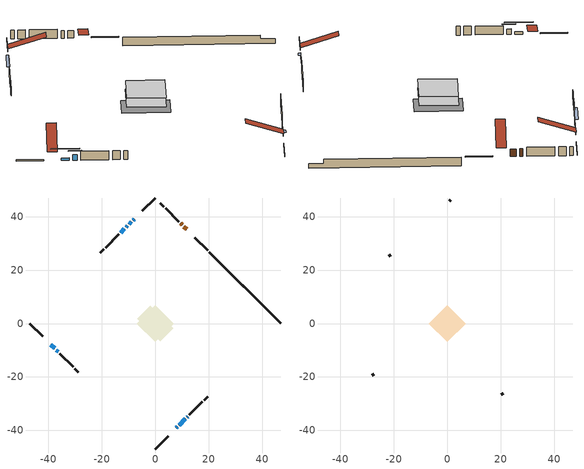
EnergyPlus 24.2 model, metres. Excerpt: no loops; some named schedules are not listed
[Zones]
conditioned space
 floor adiabatic (AdiabaticFloorConstruction): -6.89,0 0,6.89 6.89,0 0,-6.89 z0.49
 floor foundation (Slab1 construction): -6.68,1.85 -1.85,6.68 6.68,-1.85 1.85,-6.68 z-1.9
 wall outside (RimJoist1 construction): 0,-46.99 4.81,-42.18 / -46.99,0 -42.18,-4.81 / 0,46.99 -4.81,42.18 / 19.61,27.38 14.8,32.19 z0.49:0.79
 wall outside (AdiabaticWallConstruction 1): 11.73,35.27 10.68,36.31 / 10.03,36.97 9.49,37.5 z0.49:2.52
 wall outside (AdiabaticWallConstruction): 7.88,-39.11 8.32,-38.68 z0.49:1.46; -39.11,-7.88 -37.71,-9.28 / -11.6,35.39 -13,33.99 z0.49:1.12; -7.88,39.11 -8.28,38.71 / -8.93,38.06 -9.76,37.23 / -10.41,36.58 -10.94,36.05 / 8.97,-38.02 11.3,-35.69 / 11.96,-35.03 12.09,-34.9 z0.49:1.71; -37.05,-9.94 -36.33,-10.66 z0.49:1.96
 wall outside (Wall1 construction): 12.75,-34.24 17.66,-29.33 / -35.68,-11.32 -30.77,-16.23 / -13.66,33.34 -18.57,28.43 / 8.83,38.16 3.92,43.07 z0.49:2.93
 wall outside (Wall2 construction): 18.32,-28.68 19.63,-27.36 / -30.11,-16.88 -28.79,-18.2 / -19.22,27.77 -20.54,26.45 / 3.26,43.73 1.95,45.04 z0.49:2.93
 wall foundation (FoundationWall1 construction): 20.27,26.73,-1.9 20.27,26.73,0.49 44.32,2.67,0.49 44.32,2.67,-0.58 46.99,0,-0.58 46.99,0,-1.9
 window (WindowConstruction 6): 7.88,-39.11 8.31,-38.68 z0.49:1.46
 window (WindowConstruction 8): -39.11,-7.88 -37.71,-9.28 z0.49:1.12
 window (WindowConstruction): -7.88,39.11 -8.28,38.71 z0.49:1.71
 window (WindowConstruction 1): -8.94,38.06 -9.76,37.24 z0.49:1.71
 window (WindowConstruction 2): -10.41,36.58 -10.94,36.05 z0.49:1.71
 window (WindowConstruction 3): 8.97,-38.02 11.3,-35.69 z0.49:1.71
 window (WindowConstruction 4): 11.96,-35.03 12.09,-34.9 z0.49:1.71
 window (WindowConstruction 5): -37.05,-9.94 -36.33,-10.66 z0.49:1.96
 window (WindowConstruction 7): -11.6,35.39 -13,33.99 z0.49:1.12
 door (Door): 11.73,35.27 10.68,36.31 z0.49:2.52
 door (Door 1): 10.02,36.97 9.49,37.5 z0.49:2.52
 ceiling adiabatic (AdiabaticFloorConstruction): 0,-6.89 6.89,0 0,6.89 -6.89,0 z0.49
attic - vented
 floor to conditioned space (Floor1 construction Reversed): -6.85,0 0,6.85 6.85,0 0,-6.85 z2.93
 wall outside (Wall3 construction): 20.29,-26.7 20.92,-26.07 / -28.14,-18.86 -27.5,-19.49 / -21.2,25.79 -21.83,25.16 / 1.29,45.7 0.66,46.34 z0.49:2.93
 roof outside (Roof1 construction): 7.23,-39.77,2.93 0.55,-33.1,6.07 -1.2,-34.85,6.07 5.47,-41.52,2.93; -39.77,-7.23,2.93 -33.1,-0.55,6.07 -34.85,1.2,6.07 -41.52,-5.47,2.93; -7.23,39.77,2.93 -0.55,33.1,6.07 1.2,34.85,6.07 -5.47,41.52,2.93; 12.38,34.61,2.93 5.71,27.94,6.07 7.47,26.18,6.07 14.14,32.85,2.93
shading: 8.53,-38.47 7.67,-39.32 8.16,-39.81 9.01,-38.95 z1.75; -35.88,-11.12 -40.94,-6.05 -41.15,-6.26 -36.09,-11.33 z3.71; -35.47,-11.52 -37.91,-9.08 -38.13,-9.29 -35.68,-11.73 z3.18; -14.51,32.49 -10.09,36.9 -10.58,37.39 -14.99,32.97 z3.25
[Building]
Building 1: Terrain=Suburbs
[Site:Location]
Montreal Intl AP_QC: Latitude {deg}=45.47; Longitude {deg}=-73.74; Time Zone {hr}=-5; Elevation {m}=36; Keep Site Location Information=Yes
[Site:GroundTemperature:Shallow]
2.07863, -0.316383, -0.508184, 0.628371, 5.19101, 9.73239, 13.6695, 16.1636, 16.3755, 14.347, 10.5102, 6.10817
[Site:WaterMainsTemperature]
Calculation Method=Schedule; Temperature Schedule=mains temperature schedule
[Material] Roughness=Rough; Thermal Absorptance=0.9
Name | Thickness {m} | Conductivity {W/m-K} | Density {kg/m3} | Specific Heat {J/kg-K} | Solar Absorptance | Visible Absorptance
asphalt or fiberglass shingles | 0.00635 | 0.162714 | 1121.4 | 1465.45 | 0.4 | 0.4
ceiling loosefill ins | 0.0846667 | 0.0480833 | 16.02 | 1046.75 | 0.7 | 0.7
ceiling stud and cavity | 0.1397 | 0.118591 | 65.682 | 1177.47 | 0.7 | 0.7
concrete 4.0 in. | 0.1016 | 1.803125 | 2242.8 | 837.4 | 0.7 | 0.7
concrete 8.0 in. | 0.2032 | 1.803125 | 2242.8 | 837.4 | 0.7 | 0.7
door material | 0.04445 | 0.053851 | 512.64 | 1214.23 | 0.7 | 0.7
door material 1 | 0.04445 | 0.20624 | 512.64 | 1214.23 | 0.7 | 0.7
exterior vertical ins | 0.0880949 | 0.029427 | 32.04 | 1214.23 | 0.7 | 0.7
floor covering | 0.0127 | 0.0433444 | 54.468 | 1339.84 | 0.6 | 0.6
floor rigid ins; wall rigid ins | 0.512978 | 0.029427 | 32.04 | 1214.23 | 0.7 | 0.7
floor stud and cavity | 0.1397 | 1.75129 | 37.0049 | 1207.88 | 0.7 | 0.7
furniture material conditioned space 1 | 0.1524 | 0.115458 | 640.8 | 1214.23 | 0.6 | 0.6
gypsum board | 0.0127 | 0.160291 | 801 | 837.4 | 0.6 | 0.6
gypsum board 1 | 0.0127 | 0.160291 | 801 | 837.4 | 0.7 | 0.7
osb sheathing 0.5 in. | 0.0127 | 0.115458 | 512.64 | 1214.23 | 0.7 | 0.7
osb sheathing 0.75 in. | 0.01905 | 0.115458 | 512.64 | 1214.23 | 0.7 | 0.7
osb sheathing 2.0 in. | 0.0508 | 0.115458 | 512.64 | 1214.23 | 0.7 | 0.7
rim joist rigid ins | 0.051816 | 0.029427 | 32.04 | 1214.23 | 0.7 | 0.7
rim joist stud and cavity | 0.0508 | 0.0402607 | 125.044 | 1163.47 | 0.6 | 0.6
wall stud and cavity | 0.1397 | 0.0942262 | 139.0536 | 1170.24 | 0.7 | 0.7
wall stud and cavity 1 | 0.1397 | 0.0957038 | 139.0536 | 1170.24 | 0.7 | 0.7
wall stud and cavity 2 | 0.0889 | 6.9971 | 50.32683 | 1063.81 | 0.6 | 0.6
wall stud and cavity 3 | 0.0889 | 0.380278 | 52.3479 | 1209.89 | 0.7 | 0.7
wall stud and cavity 4 | 0.0889 | 0.391764 | 83.0341 | 1211.67 | 0.7 | 0.7
wood siding | 0.0254 | 0.102417 | 544.68 | 1172.36 | 0.4 | 0.4
wood siding 1 | 0.00254 | 0.102417 | 544.68 | 1172.36 | 0.4 | 0.4
wood siding 2; wood siding 3; wood siding 4 | 0.0254 | 0.102417 | 544.68 | 1172.36 | 0.7 | 0.7
[WindowMaterial:SimpleGlazingSystem]
Name | U-Factor {W/m2-K} | Solar Heat Gain Coefficient
WindowMaterial | 2.95937 | 0.52
WindowMaterial 1 | 2.90373 | 0.6
WindowMaterial 2 | 2.93155 | 0.56
WindowMaterial 3 | 2.74645 | 0.7
WindowMaterial 4 | 2.90032 | 0.04
WindowMaterial 5 | 2.90089 | 0.6
WindowMaterial 6 | 3.00934 | 0.47
WindowMaterial 7 | 3.313113 | 0.54
[Construction]
AdiabaticFloorConstruction: floor stud and cavity, floor rigid ins, osb sheathing 0.75 in., floor covering
AdiabaticWallConstruction: wood siding 3, wall rigid ins, wall stud and cavity 3, gypsum board
AdiabaticWallConstruction 1: wood siding 4, wall rigid ins, wall stud and cavity 3, gypsum board
Door: door material
Door 1: door material 1
Floor1 construction Reversed: gypsum board, ceiling stud and cavity, ceiling loosefill ins
FoundationWall1 construction: concrete 8.0 in., gypsum board 1
furniture construction conditioned space 1: furniture material conditioned space 1
PartitionWallConstruction: gypsum board, wall stud and cavity 4, gypsum board
RimJoist1 construction: wood siding 2, rim joist rigid ins, osb sheathing 2.0 in., rim joist stud and cavity
Roof1 construction: asphalt or fiberglass shingles
Slab1 construction: concrete 4.0 in.
Wall1 construction: wood siding, osb sheathing 0.5 in., wall stud and cavity, gypsum board
Wall2 construction: wood siding, osb sheathing 0.5 in., wall stud and cavity 1, gypsum board
Wall3 construction: wood siding 1, wall stud and cavity 2
WindowConstruction: WindowMaterial
WindowConstruction 1: WindowMaterial 1
WindowConstruction 2: WindowMaterial 2
WindowConstruction 3: WindowMaterial 3
WindowConstruction 4: WindowMaterial 4
WindowConstruction 5: WindowMaterial 5
WindowConstruction 6: WindowMaterial 6
WindowConstruction 7; WindowConstruction 8: WindowMaterial 7
[Zone] Multiplier=1; Part of Total Floor Area=Yes
Name | Volume {m3}
attic - vented | 47.9029
conditioned space | 426.2
[Space]
Name | Zone | Volume {m3}
attic - vented 1 | attic - vented | 47.9029
conditioned space 1 | conditioned space | 426.2
[ZoneInfiltration:EffectiveLeakageArea]
infil attic - vented 1: Zone or Space=attic - vented 1; Schedule=Always On Discrete; Effective Air Leakage Area {cm2}=3753.2; Stack Coefficient=0.000388254; Wind Coefficient=1.33131e-05
[ZoneMixing]
whole house fan mix: Zone or Space=attic - vented; Schedule=Always On Continuous; Design Flow Rate Calculation Method=Flow/Zone; Design Flow Rate {m3/s}=0; Source Zone or Space=conditioned space
[SurfaceProperty:ExposedFoundationPerimeter]
Slab1: Exposed Perimeter Calculation Method=TotalExposedPerimeter; Total Exposed Perimeter {m}=37.796
[InternalMass] Zone or ZoneList=conditioned space; Space or SpaceList=conditioned space 1
Name | Construction | Surface Area {m2}
furniture mass conditioned space 1 | furniture construction conditioned space 1 | 70.9242
partition wall mass | PartitionWallConstruction | 177.31
[Lights]
interior lighting: Zone or ZoneList or Space or SpaceList=conditioned space 1; Schedule=interior lighting schedule; Design Level Calculation Method=LightingLevel; Lighting Level {W}=343.2; Return Air Fraction=0; Fraction Radiant=0.6; Fraction Visible=0.2; Fraction Replaceable=1
[People]
occupants: Zone or ZoneList or Space or SpaceList=conditioned space 1; Number of People Schedule=occupants schedule; Number of People Calculation Method=People; Number of People=3; Fraction Radiant=0.314171; Sensible Heat Fraction=0.56303; Activity Level Schedule=occupants activity schedule; Carbon Dioxide Generation Rate {m3/s-W}=0; Enable ASHRAE 55 Comfort Warnings=No; Mean Radiant Temperature Calculation Type=EnclosureAveraged
[ElectricEquipment] Zone or ZoneList or Space or SpaceList=conditioned space 1; Design Level Calculation Method=EquipmentLevel
Name | Schedule | Design Level {W} | Fraction Latent | Fraction Radiant | Fraction Lost
clothes dryer | clothes dryer schedule | 140.772 | 0.015 | 0.081 | 0.85
clothes washer | clothes washer schedule | 32.1985 | 0.03 | 0.162 | 0.7
cooking range | cooking range schedule | 215.147 | 0.08 | 0.432 | 0.2
dishwasher | dishwasher schedule | 66.8632 | 0.3 | 0.18 | 0.4
fridge | fridge schedule | 72.9452 | 0 | 0.6 | 0
mech vent bath fan 0 | mech vent bath fan 0 schedule | 50.2 | 0 | 0 | 1
mech vent bath fan 1 | mech vent bath fan 1 schedule | 50.2 | 0 | 0 | 1
mech vent house fan | mech vent house fan schedule | 0 | 0 | 0 | 1
mech vent house fan cfis | mech vent house fan cfis schedule | 0 | 0 | 0 | 0
misc plug loads | misc plug loads schedule | 494.7 | 0.045 | 0.513 | 0.1
whole house fan | Always On Discrete | 0 | 0 | 0 | 1
[OtherEquipment] Zone or ZoneList or Space or SpaceList=conditioned space 1; Design Level Calculation Method=EquipmentLevel
Name | Fuel Type | Schedule | Design Level {W} | Fraction Latent | Fraction Radiant | Fraction Lost
clothes dryer 1 | Electricity | clothes dryer schedule | 0 | 0.015 | 0.081 | 0.85
cooking range 1 | Electricity | cooking range schedule | 0 | 0.08 | 0.432 | 0.2
general water use latent | None | general water use schedule | 62.594 | 1 | 0 | 0
general water use sensible | None | general water use schedule | -61.6891 | 0 | 0.6 | 0
mech vent house fan latent load | None | Always On Discrete | 0 | 1 | 0 | 0
mech vent house fan sensible load | None | Always On Discrete | 0 | 0 | 0 | 0
water heater energy adjustment1 | NaturalGas | Always On Discrete | 0.01 | 0 | 0 | 1
[ZoneInfiltration:DesignFlowRate] Zone or ZoneList or Space or SpaceList=conditioned space 1; Schedule=Always On Discrete; Design Flow Rate Calculation Method=Flow/Zone; Design Flow Rate {m3/s}=0
infil flow; natural vent flow; whole house fan flow
[Foundation:Kiva]
Foundation Kiva 1: Initial Indoor Air Temperature {C}=18; Wall Height Above Grade {m}=0.489996; Wall Depth Below Slab {m}=0.2032; Custom Block Material Name 1=exterior vertical ins; Custom Block Depth 1 {m}=2.39; Custom Block X Position 1 {m}=0.2159; Custom Block Z Position 1 {m}=0
[Foundation:Kiva:Settings]
Soil Conductivity {W/m-K}=0.849921; Soil Density {kg/m3}=1842.3; Soil Specific Heat {J/kg-K}=418.7; Ground Solar Absorptivity=0.9; Ground Thermal Absorptivity=0.9; Ground Surface Roughness {m}=0.03; Far-Field Width {m}=40; Deep-Ground Boundary Condition=ZeroFlux; Deep-Ground Depth {m}=40; Minimum Cell Dimension {m}=0.2; Maximum Cell Growth Coefficient=3; Simulation Timestep=Timestep
[Exterior:Lights]
exterior lighting: Schedule=exterior lighting schedule; Design Level {W}=75.6
[Schedule:Constant]
Name | Hourly Value
Always On Continuous; mech vent house fan schedule; mech vent house fan cfis schedule; Always On Discrete | 1
occupants activity schedule | 117.228
fridge schedule | 0
[Schedule:Day:Interval]
interior lighting schedule day: No, 01:00, 0.108182, 04:00, 0.0901515, 05:00, 0.0991667, 06:00, 0.162273, 07:00, 0.270455, 08:00, 0.342576, 10:00, 0.369621, 11:00, 0.351591, 12:00, 0.333561, 13:00, 0.324545, 14:00, 0.31553, 15:00, 0.333561, 16:00, 0.369621, 17:00, 0.450758, 18:00, 0.585985, 19:00, 0.775303, 20:00, 0.955606, 21:00, 0.991667, 22:00, 0.712197, 23:00, 0.360606, 24:00, 0.162273
interior lighting schedule default day: No, 24:00, 0
[Schedule:Week:Daily]
interior lighting schedule Week Rule - Jan1-Jan27: interior lighting schedule day, interior lighting schedule day, interior lighting schedule day, interior lighting schedule day, interior lighting schedule day, interior lighting schedule day, interior lighting schedule day, interior lighting schedule default day, interior lighting schedule default day, interior lighting schedule default day, interior lighting schedule default day, interior lighting schedule default day
interior lighting schedule Week Rule - Jan28-Feb3: interior lighting schedule day, interior lighting schedule day, interior lighting schedule day, interior lighting schedule day, interior lighting schedule day 1, interior lighting schedule day 1, interior lighting schedule day 1, interior lighting schedule default day, interior lighting schedule default day, interior lighting schedule default day, interior lighting schedule default day, interior lighting schedule default day
interior lighting schedule Week Rule - Feb4-Feb24: interior lighting schedule day 1, interior lighting schedule day 1, interior lighting schedule day 1, interior lighting schedule day 1, interior lighting schedule day 1, interior lighting schedule day 1, interior lighting schedule day 1, interior lighting schedule default day, interior lighting schedule default day, interior lighting schedule default day, interior lighting schedule default day, interior lighting schedule default day
interior lighting schedule Week Rule - Feb25-Mar3: interior lighting schedule day 1, interior lighting schedule day 1, interior lighting schedule day 1, interior lighting schedule day 1, interior lighting schedule day 2, interior lighting schedule day 2, interior lighting schedule day 2, interior lighting schedule default day, interior lighting schedule default day, interior lighting schedule default day, interior lighting schedule default day, interior lighting schedule default day
interior lighting schedule Week Rule - Mar4-Mar31: interior lighting schedule day 2, interior lighting schedule day 2, interior lighting schedule day 2, interior lighting schedule day 2, interior lighting schedule day 2, interior lighting schedule day 2, interior lighting schedule day 2, interior lighting schedule default day, interior lighting schedule default day, interior lighting schedule default day, interior lighting schedule default day, interior lighting schedule default day
interior lighting schedule Week Rule - Apr1-Apr28: interior lighting schedule day 3, interior lighting schedule day 3, interior lighting schedule day 3, interior lighting schedule day 3, interior lighting schedule day 3, interior lighting schedule day 3, interior lighting schedule day 3, interior lighting schedule default day, interior lighting schedule default day, interior lighting schedule default day, interior lighting schedule default day, interior lighting schedule default day
interior lighting schedule Week Rule - Apr29-May5: interior lighting schedule day 3, interior lighting schedule day 3, interior lighting schedule day 4, interior lighting schedule day 4, interior lighting schedule day 4, interior lighting schedule day 4, interior lighting schedule day 4, interior lighting schedule default day, interior lighting schedule default day, interior lighting schedule default day, interior lighting schedule default day, interior lighting schedule default day
interior lighting schedule Week Rule - May6-May26: interior lighting schedule day 4, interior lighting schedule day 4, interior lighting schedule day 4, interior lighting schedule day 4, interior lighting schedule day 4, interior lighting schedule day 4, interior lighting schedule day 4, interior lighting schedule default day, interior lighting schedule default day, interior lighting schedule default day, interior lighting schedule default day, interior lighting schedule default day
interior lighting schedule Week Rule - May27-Jun2: interior lighting schedule day 4, interior lighting schedule day 4, interior lighting schedule day 4, interior lighting schedule day 4, interior lighting schedule day 4, interior lighting schedule day 5, interior lighting schedule day 5, interior lighting schedule default day, interior lighting schedule default day, interior lighting schedule default day, interior lighting schedule default day, interior lighting schedule default day
interior lighting schedule Week Rule - Jun3-Jun30: interior lighting schedule day 5, interior lighting schedule day 5, interior lighting schedule day 5, interior lighting schedule day 5, interior lighting schedule day 5, interior lighting schedule day 5, interior lighting schedule day 5, interior lighting schedule default day, interior lighting schedule default day, interior lighting schedule default day, interior lighting schedule default day, interior lighting schedule default day
interior lighting schedule Week Rule - Jul1-Jul28: interior lighting schedule day 6, interior lighting schedule day 6, interior lighting schedule day 6, interior lighting schedule day 6, interior lighting schedule day 6, interior lighting schedule day 6, interior lighting schedule day 6, interior lighting schedule default day, interior lighting schedule default day, interior lighting schedule default day, interior lighting schedule default day, interior lighting schedule default day
interior lighting schedule Week Rule - Jul29-Aug4: interior lighting schedule day 6, interior lighting schedule day 6, interior lighting schedule day 6, interior lighting schedule day 7, interior lighting schedule day 7, interior lighting schedule day 7, interior lighting schedule day 7, interior lighting schedule default day, interior lighting schedule default day, interior lighting schedule default day, interior lighting schedule default day, interior lighting schedule default day
interior lighting schedule Week Rule - Aug5-Aug25: interior lighting schedule day 7, interior lighting schedule day 7, interior lighting schedule day 7, interior lighting schedule day 7, interior lighting schedule day 7, interior lighting schedule day 7, interior lighting schedule day 7, interior lighting schedule default day, interior lighting schedule default day, interior lighting schedule default day, interior lighting schedule default day, interior lighting schedule default day
interior lighting schedule Week Rule - Aug26-Sep1: interior lighting schedule day 7, interior lighting schedule day 7, interior lighting schedule day 7, interior lighting schedule day 7, interior lighting schedule day 7, interior lighting schedule day 7, interior lighting schedule day 8, interior lighting schedule default day, interior lighting schedule default day, interior lighting schedule default day, interior lighting schedule default day, interior lighting schedule default day
interior lighting schedule Week Rule - Sep2-Sep29: interior lighting schedule day 8, interior lighting schedule day 8, interior lighting schedule day 8, interior lighting schedule day 8, interior lighting schedule day 8, interior lighting schedule day 8, interior lighting schedule day 8, interior lighting schedule default day, interior lighting schedule default day, interior lighting schedule default day, interior lighting schedule default day, interior lighting schedule default day
interior lighting schedule Week Rule - Sep30-Oct6: interior lighting schedule day 8, interior lighting schedule day 9, interior lighting schedule day 9, interior lighting schedule day 9, interior lighting schedule day 9, interior lighting schedule day 9, interior lighting schedule day 9, interior lighting schedule default day, interior lighting schedule default day, interior lighting schedule default day, interior lighting schedule default day, interior lighting schedule default day
interior lighting schedule Week Rule - Oct7-Oct27: interior lighting schedule day 9, interior lighting schedule day 9, interior lighting schedule day 9, interior lighting schedule day 9, interior lighting schedule day 9, interior lighting schedule day 9, interior lighting schedule day 9, interior lighting schedule default day, interior lighting schedule default day, interior lighting schedule default day, interior lighting schedule default day, interior lighting schedule default day
interior lighting schedule Week Rule - Oct28-Nov3: interior lighting schedule day 9, interior lighting schedule day 9, interior lighting schedule day 9, interior lighting schedule day 9, interior lighting schedule day 10, interior lighting schedule day 10, interior lighting schedule day 10, interior lighting schedule default day, interior lighting schedule default day, interior lighting schedule default day, interior lighting schedule default day, interior lighting schedule default day
interior lighting schedule Week Rule - Nov4-Nov24: interior lighting schedule day 10, interior lighting schedule day 10, interior lighting schedule day 10, interior lighting schedule day 10, interior lighting schedule day 10, interior lighting schedule day 10, interior lighting schedule day 10, interior lighting schedule default day, interior lighting schedule default day, interior lighting schedule default day, interior lighting schedule default day, interior lighting schedule default day
interior lighting schedule Week Rule - Nov25-Dec1: interior lighting schedule day 10, interior lighting schedule day 10, interior lighting schedule day 10, interior lighting schedule day 10, interior lighting schedule day 10, interior lighting schedule day 10, interior lighting schedule day 11, interior lighting schedule default day, interior lighting schedule default day, interior lighting schedule default day, interior lighting schedule default day, interior lighting schedule default day
interior lighting schedule Week Rule - Dec2-Dec31: interior lighting schedule day 11, interior lighting schedule day 11, interior lighting schedule day 11, interior lighting schedule day 11, interior lighting schedule day 11, interior lighting schedule day 11, interior lighting schedule day 11, interior lighting schedule default day, interior lighting schedule default day, interior lighting schedule default day, interior lighting schedule default day, interior lighting schedule default day
occupants schedule Week Rule - Jan1-Dec31: occupants schedule day, occupants schedule day, occupants schedule day, occupants schedule day, occupants schedule day, occupants schedule day, occupants schedule day, occupants schedule default day, occupants schedule default day, occupants schedule default day, occupants schedule default day, occupants schedule default day
clothes dryer schedule Week Rule - Jan1-Dec31: clothes dryer schedule day, clothes dryer schedule day, clothes dryer schedule day, clothes dryer schedule day, clothes dryer schedule day, clothes dryer schedule day, clothes dryer schedule day, clothes dryer schedule default day, clothes dryer schedule default day, clothes dryer schedule default day, clothes dryer schedule default day, clothes dryer schedule default day
clothes washer schedule Week Rule - Jan1-Dec31: clothes washer schedule day, clothes washer schedule day, clothes washer schedule day, clothes washer schedule day, clothes washer schedule day, clothes washer schedule day, clothes washer schedule day, clothes washer schedule default day, clothes washer schedule default day, clothes washer schedule default day, clothes washer schedule default day, clothes washer schedule default day
cooking range schedule Week Rule - Jan1-Dec31: cooking range schedule day, cooking range schedule day, cooking range schedule day, cooking range schedule day, cooking range schedule day, cooking range schedule day, cooking range schedule day, cooking range schedule default day, cooking range schedule default day, cooking range schedule default day, cooking range schedule default day, cooking range schedule default day
dishwasher schedule Week Rule - Jan1-Dec31: dishwasher schedule day, dishwasher schedule day, dishwasher schedule day, dishwasher schedule day, dishwasher schedule day, dishwasher schedule day, dishwasher schedule day, dishwasher schedule default day, dishwasher schedule default day, dishwasher schedule default day, dishwasher schedule default day, dishwasher schedule default day
mech vent bath fan 0 schedule Week Rule - Jan1-Dec31: mech vent bath fan 0 schedule day, mech vent bath fan 0 schedule day, mech vent bath fan 0 schedule day, mech vent bath fan 0 schedule day, mech vent bath fan 0 schedule day, mech vent bath fan 0 schedule day, mech vent bath fan 0 schedule day, mech vent bath fan 0 schedule default day, mech vent bath fan 0 schedule default day, mech vent bath fan 0 schedule default day, mech vent bath fan 0 schedule default day, mech vent bath fan 0 schedule default day
mech vent bath fan 1 schedule Week Rule - Jan1-Dec31: mech vent bath fan 1 schedule day, mech vent bath fan 1 schedule day, mech vent bath fan 1 schedule day, mech vent bath fan 1 schedule day, mech vent bath fan 1 schedule day, mech vent bath fan 1 schedule day, mech vent bath fan 1 schedule day, mech vent bath fan 1 schedule default day, mech vent bath fan 1 schedule default day, mech vent bath fan 1 schedule default day, mech vent bath fan 1 schedule default day, mech vent bath fan 1 schedule default day
misc plug loads schedule Week Rule - Jan1-Dec31: misc plug loads schedule day, misc plug loads schedule day, misc plug loads schedule day, misc plug loads schedule day, misc plug loads schedule day, misc plug loads schedule day, misc plug loads schedule day, misc plug loads schedule default day, misc plug loads schedule default day, misc plug loads schedule default day, misc plug loads schedule default day, misc plug loads schedule default day
general water use schedule Week Rule - Jan1-Dec31: general water use schedule day, general water use schedule day, general water use schedule day, general water use schedule day, general water use schedule day, general water use schedule day, general water use schedule day, general water use schedule default day, general water use schedule default day, general water use schedule default day, general water use schedule default day, general water use schedule default day
exterior lighting schedule Week Rule - Jan1-Jan27: exterior lighting schedule day, exterior lighting schedule day, exterior lighting schedule day, exterior lighting schedule day, exterior lighting schedule day, exterior lighting schedule day, exterior lighting schedule day, exterior lighting schedule default day, exterior lighting schedule default day, exterior lighting schedule default day, exterior lighting schedule default day, exterior lighting schedule default day
exterior lighting schedule Week Rule - Jan28-Feb3: exterior lighting schedule day, exterior lighting schedule day, exterior lighting schedule day, exterior lighting schedule day, exterior lighting schedule day 1, exterior lighting schedule day 1, exterior lighting schedule day 1, exterior lighting schedule default day, exterior lighting schedule default day, exterior lighting schedule default day, exterior lighting schedule default day, exterior lighting schedule default day
exterior lighting schedule Week Rule - Feb4-Feb24: exterior lighting schedule day 1, exterior lighting schedule day 1, exterior lighting schedule day 1, exterior lighting schedule day 1, exterior lighting schedule day 1, exterior lighting schedule day 1, exterior lighting schedule day 1, exterior lighting schedule default day, exterior lighting schedule default day, exterior lighting schedule default day, exterior lighting schedule default day, exterior lighting schedule default day
exterior lighting schedule Week Rule - Feb25-Mar3: exterior lighting schedule day 1, exterior lighting schedule day 1, exterior lighting schedule day 1, exterior lighting schedule day 1, exterior lighting schedule day 2, exterior lighting schedule day 2, exterior lighting schedule day 2, exterior lighting schedule default day, exterior lighting schedule default day, exterior lighting schedule default day, exterior lighting schedule default day, exterior lighting schedule default day
exterior lighting schedule Week Rule - Mar4-Mar31: exterior lighting schedule day 2, exterior lighting schedule day 2, exterior lighting schedule day 2, exterior lighting schedule day 2, exterior lighting schedule day 2, exterior lighting schedule day 2, exterior lighting schedule day 2, exterior lighting schedule default day, exterior lighting schedule default day, exterior lighting schedule default day, exterior lighting schedule default day, exterior lighting schedule default day
exterior lighting schedule Week Rule - Apr1-Apr28: exterior lighting schedule day 3, exterior lighting schedule day 3, exterior lighting schedule day 3, exterior lighting schedule day 3, exterior lighting schedule day 3, exterior lighting schedule day 3, exterior lighting schedule day 3, exterior lighting schedule default day, exterior lighting schedule default day, exterior lighting schedule default day, exterior lighting schedule default day, exterior lighting schedule default day
exterior lighting schedule Week Rule - Apr29-May5: exterior lighting schedule day 3, exterior lighting schedule day 3, exterior lighting schedule day 4, exterior lighting schedule day 4, exterior lighting schedule day 4, exterior lighting schedule day 4, exterior lighting schedule day 4, exterior lighting schedule default day, exterior lighting schedule default day, exterior lighting schedule default day, exterior lighting schedule default day, exterior lighting schedule default day
exterior lighting schedule Week Rule - May6-May26: exterior lighting schedule day 4, exterior lighting schedule day 4, exterior lighting schedule day 4, exterior lighting schedule day 4, exterior lighting schedule day 4, exterior lighting schedule day 4, exterior lighting schedule day 4, exterior lighting schedule default day, exterior lighting schedule default day, exterior lighting schedule default day, exterior lighting schedule default day, exterior lighting schedule default day
exterior lighting schedule Week Rule - May27-Jun2: exterior lighting schedule day 4, exterior lighting schedule day 4, exterior lighting schedule day 4, exterior lighting schedule day 4, exterior lighting schedule day 4, exterior lighting schedule day 5, exterior lighting schedule day 5, exterior lighting schedule default day, exterior lighting schedule default day, exterior lighting schedule default day, exterior lighting schedule default day, exterior lighting schedule default day
exterior lighting schedule Week Rule - Jun3-Jun30: exterior lighting schedule day 5, exterior lighting schedule day 5, exterior lighting schedule day 5, exterior lighting schedule day 5, exterior lighting schedule day 5, exterior lighting schedule day 5, exterior lighting schedule day 5, exterior lighting schedule default day, exterior lighting schedule default day, exterior lighting schedule default day, exterior lighting schedule default day, exterior lighting schedule default day
exterior lighting schedule Week Rule - Jul1-Jul28: exterior lighting schedule day 6, exterior lighting schedule day 6, exterior lighting schedule day 6, exterior lighting schedule day 6, exterior lighting schedule day 6, exterior lighting schedule day 6, exterior lighting schedule day 6, exterior lighting schedule default day, exterior lighting schedule default day, exterior lighting schedule default day, exterior lighting schedule default day, exterior lighting schedule default day
exterior lighting schedule Week Rule - Jul29-Aug4: exterior lighting schedule day 6, exterior lighting schedule day 6, exterior lighting schedule day 6, exterior lighting schedule day 7, exterior lighting schedule day 7, exterior lighting schedule day 7, exterior lighting schedule day 7, exterior lighting schedule default day, exterior lighting schedule default day, exterior lighting schedule default day, exterior lighting schedule default day, exterior lighting schedule default day
exterior lighting schedule Week Rule - Aug5-Aug25: exterior lighting schedule day 7, exterior lighting schedule day 7, exterior lighting schedule day 7, exterior lighting schedule day 7, exterior lighting schedule day 7, exterior lighting schedule day 7, exterior lighting schedule day 7, exterior lighting schedule default day, exterior lighting schedule default day, exterior lighting schedule default day, exterior lighting schedule default day, exterior lighting schedule default day
exterior lighting schedule Week Rule - Aug26-Sep1: exterior lighting schedule day 7, exterior lighting schedule day 7, exterior lighting schedule day 7, exterior lighting schedule day 7, exterior lighting schedule day 7, exterior lighting schedule day 7, exterior lighting schedule day 8, exterior lighting schedule default day, exterior lighting schedule default day, exterior lighting schedule default day, exterior lighting schedule default day, exterior lighting schedule default day
exterior lighting schedule Week Rule - Sep2-Sep29: exterior lighting schedule day 8, exterior lighting schedule day 8, exterior lighting schedule day 8, exterior lighting schedule day 8, exterior lighting schedule day 8, exterior lighting schedule day 8, exterior lighting schedule day 8, exterior lighting schedule default day, exterior lighting schedule default day, exterior lighting schedule default day, exterior lighting schedule default day, exterior lighting schedule default day
exterior lighting schedule Week Rule - Sep30-Oct6: exterior lighting schedule day 8, exterior lighting schedule day 9, exterior lighting schedule day 9, exterior lighting schedule day 9, exterior lighting schedule day 9, exterior lighting schedule day 9, exterior lighting schedule day 9, exterior lighting schedule default day, exterior lighting schedule default day, exterior lighting schedule default day, exterior lighting schedule default day, exterior lighting schedule default day
exterior lighting schedule Week Rule - Oct7-Oct27: exterior lighting schedule day 9, exterior lighting schedule day 9, exterior lighting schedule day 9, exterior lighting schedule day 9, exterior lighting schedule day 9, exterior lighting schedule day 9, exterior lighting schedule day 9, exterior lighting schedule default day, exterior lighting schedule default day, exterior lighting schedule default day, exterior lighting schedule default day, exterior lighting schedule default day
exterior lighting schedule Week Rule - Oct28-Nov3: exterior lighting schedule day 9, exterior lighting schedule day 9, exterior lighting schedule day 9, exterior lighting schedule day 9, exterior lighting schedule day 10, exterior lighting schedule day 10, exterior lighting schedule day 10, exterior lighting schedule default day, exterior lighting schedule default day, exterior lighting schedule default day, exterior lighting schedule default day, exterior lighting schedule default day
exterior lighting schedule Week Rule - Nov4-Nov24: exterior lighting schedule day 10, exterior lighting schedule day 10, exterior lighting schedule day 10, exterior lighting schedule day 10, exterior lighting schedule day 10, exterior lighting schedule day 10, exterior lighting schedule day 10, exterior lighting schedule default day, exterior lighting schedule default day, exterior lighting schedule default day, exterior lighting schedule default day, exterior lighting schedule default day
exterior lighting schedule Week Rule - Nov25-Dec1: exterior lighting schedule day 10, exterior lighting schedule day 10, exterior lighting schedule day 10, exterior lighting schedule day 10, exterior lighting schedule day 10, exterior lighting schedule day 10, exterior lighting schedule day 11, exterior lighting schedule default day, exterior lighting schedule default day, exterior lighting schedule default day, exterior lighting schedule default day, exterior lighting schedule default day
exterior lighting schedule Week Rule - Dec2-Dec31: exterior lighting schedule day 11, exterior lighting schedule day 11, exterior lighting schedule day 11, exterior lighting schedule day 11, exterior lighting schedule day 11, exterior lighting schedule day 11, exterior lighting schedule day 11, exterior lighting schedule default day, exterior lighting schedule default day, exterior lighting schedule default day, exterior lighting schedule default day, exterior lighting schedule default day
[Schedule:Year]
interior lighting schedule: interior lighting schedule Week Rule - Jan1-Jan27, 1, 1, 1, 27, interior lighting schedule Week Rule - Jan28-Feb3, 1, 28, 2, 3, interior lighting schedule Week Rule - Feb4-Feb24, 2, 4, 2, 24, interior lighting schedule Week Rule - Feb25-Mar3, 2, 25, 3, 3, interior lighting schedule Week Rule - Mar4-Mar31, 3, 4, 3, 31, interior lighting schedule Week Rule - Apr1-Apr28, 4, 1, 4, 28, interior lighting schedule Week Rule - Apr29-May5, 4, 29, 5, 5, interior lighting schedule Week Rule - May6-May26, 5, 6, 5, 26, interior lighting schedule Week Rule - May27-Jun2, 5, 27, 6, 2, interior lighting schedule Week Rule - Jun3-Jun30, 6, 3, 6, 30, interior lighting schedule Week Rule - Jul1-Jul28, 7, 1, 7, 28, interior lighting schedule Week Rule - Jul29-Aug4, 7, 29, 8, 4, interior lighting schedule Week Rule - Aug5-Aug25, 8, 5, 8, 25, interior lighting schedule Week Rule - Aug26-Sep1, 8, 26, 9, 1, interior lighting schedule Week Rule - Sep2-Sep29, 9, 2, 9, 29, interior lighting schedule Week Rule - Sep30-Oct6, 9, 30, 10, 6, interior lighting schedule Week Rule - Oct7-Oct27, 10, 7, 10, 27, interior lighting schedule Week Rule - Oct28-Nov3, 10, 28, 11, 3, interior lighting schedule Week Rule - Nov4-Nov24, 11, 4, 11, 24, interior lighting schedule Week Rule - Nov25-Dec1, 11, 25, 12, 1, interior lighting schedule Week Rule - Dec2-Dec31, 12, 2, 12, 31
occupants schedule: occupants schedule Week Rule - Jan1-Dec31, 1, 1, 12, 31
clothes dryer schedule: clothes dryer schedule Week Rule - Jan1-Dec31, 1, 1, 12, 31
clothes washer schedule: clothes washer schedule Week Rule - Jan1-Dec31, 1, 1, 12, 31
cooking range schedule: cooking range schedule Week Rule - Jan1-Dec31, 1, 1, 12, 31
dishwasher schedule: dishwasher schedule Week Rule - Jan1-Dec31, 1, 1, 12, 31
mech vent bath fan 0 schedule: mech vent bath fan 0 schedule Week Rule - Jan1-Dec31, 1, 1, 12, 31
mech vent bath fan 1 schedule: mech vent bath fan 1 schedule Week Rule - Jan1-Dec31, 1, 1, 12, 31
misc plug loads schedule: misc plug loads schedule Week Rule - Jan1-Dec31, 1, 1, 12, 31
general water use schedule: general water use schedule Week Rule - Jan1-Dec31, 1, 1, 12, 31
exterior lighting schedule: exterior lighting schedule Week Rule - Jan1-Jan27, 1, 1, 1, 27, exterior lighting schedule Week Rule - Jan28-Feb3, 1, 28, 2, 3, exterior lighting schedule Week Rule - Feb4-Feb24, 2, 4, 2, 24, exterior lighting schedule Week Rule - Feb25-Mar3, 2, 25, 3, 3, exterior lighting schedule Week Rule - Mar4-Mar31, 3, 4, 3, 31, exterior lighting schedule Week Rule - Apr1-Apr28, 4, 1, 4, 28, exterior lighting schedule Week Rule - Apr29-May5, 4, 29, 5, 5, exterior lighting schedule Week Rule - May6-May26, 5, 6, 5, 26, exterior lighting schedule Week Rule - May27-Jun2, 5, 27, 6, 2, exterior lighting schedule Week Rule - Jun3-Jun30, 6, 3, 6, 30, exterior lighting schedule Week Rule - Jul1-Jul28, 7, 1, 7, 28, exterior lighting schedule Week Rule - Jul29-Aug4, 7, 29, 8, 4, exterior lighting schedule Week Rule - Aug5-Aug25, 8, 5, 8, 25, exterior lighting schedule Week Rule - Aug26-Sep1, 8, 26, 9, 1, exterior lighting schedule Week Rule - Sep2-Sep29, 9, 2, 9, 29, exterior lighting schedule Week Rule - Sep30-Oct6, 9, 30, 10, 6, exterior lighting schedule Week Rule - Oct7-Oct27, 10, 7, 10, 27, exterior lighting schedule Week Rule - Oct28-Nov3, 10, 28, 11, 3, exterior lighting schedule Week Rule - Nov4-Nov24, 11, 4, 11, 24, exterior lighting schedule Week Rule - Nov25-Dec1, 11, 25, 12, 1, exterior lighting schedule Week Rule - Dec2-Dec31, 12, 2, 12, 31
[Schedule:Compact]
mains temperature schedule: Through: 01/01, For: AllDays, Until: 24:00, 6.56833, Through: 01/02, For: AllDays, Until: 24:00, 6.48722, Through: 01/03, For: AllDays, Until: 24:00, 6.40722, Through: 01/04, For: AllDays, Until: 24:00, 6.32889, Through: 01/05, For: AllDays, Until: 24:00, 6.25167, Through: 01/06, For: AllDays, Until: 24:00, 6.17611, Through: 01/07, For: AllDays, Until: 24:00, 6.10222, Through: 01/08, For: AllDays, Until: 24:00, 6.02944, Through: 01/09, For: AllDays, Until: 24:00, 5.95833, Through: 01/10, For: AllDays, Until: 24:00, 5.88889, Through: 01/11, For: AllDays, Until: 24:00, 5.82056, Through: 01/12, For: AllDays, Until: 24:00, 5.75444, Through: 01/13, For: AllDays, Until: 24:00, 5.68944, Through: 01/14, For: AllDays, Until: 24:00, 5.62611, Through: 01/15, For: AllDays, Until: 24:00, 5.56444, Through: 01/16, For: AllDays, Until: 24:00, 5.50444, Through: 01/17, For: AllDays, Until: 24:00, 5.44611, Through: 01/18, For: AllDays, Until: 24:00, 5.38944, Through: 01/19, For: AllDays, Until: 24:00, 5.33389, Through: 01/20, For: AllDays, Until: 24:00, 5.28111, Through: 01/21, For: AllDays, Until: 24:00, 5.22944, Through: 01/22, For: AllDays, Until: 24:00, 5.17944, Through: 01/23, For: AllDays, Until: 24:00, 5.13111, Through: 01/24, For: AllDays, Until: 24:00, 5.085, Through: 01/25, For: AllDays, Until: 24:00, 5.04056, Through: 01/26, For: AllDays, Until: 24:00, 4.99778, Through: 01/27, For: AllDays, Until: 24:00, 4.95667, Through: 01/28, For: AllDays, Until: 24:00, 4.91778, Through: 01/29, For: AllDays, Until: 24:00, 4.88056, Through: 01/30, For: AllDays, Until: 24:00, 4.845, Through: 01/31, For: AllDays, Until: 24:00, 4.81167, Through: 02/01, For: AllDays, Until: 24:00, 4.77944, Through: 02/02, For: AllDays, Until: 24:00, 4.75, Through: 02/03, For: AllDays, Until: 24:00, 4.72167, Through: 02/04, For: AllDays, Until: 24:00, 4.69611, Through: 02/05, For: AllDays, Until: 24:00, 4.67167, Through: 02/06, For: AllDays, Until: 24:00, 4.64944, Through: 02/07, For: AllDays, Until: 24:00, 4.62889, Through: 02/08, For: AllDays, Until: 24:00, 4.61056, Through: 02/09, For: AllDays, Until: 24:00, 4.59389, Through: 02/10, For: AllDays, Until: 24:00, 4.57944, Through: 02/11, For: AllDays, Until: 24:00, 4.56667, Through: 02/12, For: AllDays, Until: 24:00, 4.55611, Through: 02/13, For: AllDays, Until: 24:00, 4.54722, Through: 02/14, For: AllDays, Until: 24:00, 4.54056, Through: 02/15, For: AllDays, Until: 24:00, 4.53556, Through: 02/16, For: AllDays, Until: 24:00, 4.53278, Through: 02/17, For: AllDays, Until: 24:00, 4.53167, Through: 02/18, For: AllDays, Until: 24:00, 4.53278, Through: 02/19, For: AllDays, Until: 24:00, 4.53556, Through: 02/20, For: AllDays, Until: 24:00, 4.54056, Through: 02/21, For: AllDays, Until: 24:00, 4.54722, Through: 02/22, For: AllDays, Until: 24:00, 4.55611, Through: 02/23, For: AllDays, Until: 24:00, 4.56667, Through: 02/24, For: AllDays, Until: 24:00, 4.57944, Through: 02/25, For: AllDays, Until: 24:00, 4.59389, Through: 02/26, For: AllDays, Until: 24:00, 4.61056, Through: 02/27, For: AllDays, Until: 24:00, 4.62889, Through: 02/28, For: AllDays, Until: 24:00, 4.64889, Through: 03/01, For: AllDays, Until: 24:00, 4.67111, Through: 03/02, For: AllDays, Until: 24:00, 4.69556, Through: 03/03, For: AllDays, Until: 24:00, 4.72167, Through: 03/04, For: AllDays, Until: 24:00, 4.74944, Through: 03/05, For: AllDays, Until: 24:00, 4.77944, Through: 03/06, For: AllDays, Until: 24:00, 4.81111, Through: 03/07, For: AllDays, Until: 24:00, 4.84444, Through: 03/08, For: AllDays, Until: 24:00, 4.88, Through: 03/09, For: AllDays, Until: 24:00, 4.91722, Through: 03/10, For: AllDays, Until: 24:00, 4.95611, Through: 03/11, For: AllDays, Until: 24:00, 4.99722, Through: 03/12, For: AllDays, Until: 24:00, 5.04, Through: 03/13, For: AllDays, Until: 24:00, 5.08444, Through: 03/14, For: AllDays, Until: 24:00, 5.13056, Through: 03/15, For: AllDays, Until: 24:00, 5.17889, Through: 03/16, For: AllDays, Until: 24:00, 5.22833, Through: 03/17, For: AllDays, Until: 24:00, 5.28, Through: 03/18, For: AllDays, Until: 24:00, 5.33333, Through: 03/19, For: AllDays, Until: 24:00, 5.38833, Through: 03/20, For: AllDays, Until: 24:00, 5.445, Through: 03/21, For: AllDays, Until: 24:00, 5.50333, Through: 03/22, For: AllDays, Until: 24:00, 5.56333, Through: 03/23, For: AllDays, Until: 24:00, 5.625, Through: 03/24, For: AllDays, Until: 24:00, 5.68833, Through: 03/25, For: AllDays, Until: 24:00, 5.75333, Through: 03/26, For: AllDays, Until: 24:00, 5.81944, Through: 03/27, For: AllDays, Until: 24:00, 5.88778, Through: 03/28, For: AllDays, Until: 24:00, 5.95722, Through: 03/29, For: AllDays, Until: 24:00, 6.02833, Through: 03/30, For: AllDays, Until: 24:00, 6.10111, Through: 03/31, For: AllDays, Until: 24:00, 6.175, Through: 04/01, For: AllDays, Until: 24:00, 6.25056, Through: 04/02, For: AllDays, Until: 24:00, 6.32778, Through: 04/03, For: AllDays, Until: 24:00, 6.40611, Through: 04/04, For: AllDays, Until: 24:00, 6.48556, Through: 04/05, For: AllDays, Until: 24:00, 6.56722, Through: 04/06, For: AllDays, Until: 24:00, 6.64944, Through: 04/07, For: AllDays, Until: 24:00, 6.73333, Through: 04/08, For: AllDays, Until: 24:00, 6.81833, Through: 04/09, For: AllDays, Until: 24:00, 6.905, Through: 04/10, For: AllDays, Until: 24:00, 6.99278, Through: 04/11, For: AllDays, Until: 24:00, 7.08111, Through: 04/12, For: AllDays, Until: 24:00, 7.17167, Through: 04/13, For: AllDays, Until: 24:00, 7.26278, Through: 04/14, For: AllDays, Until: 24:00, 7.355, Through: 04/15, For: AllDays, Until: 24:00, 7.44833, Through: 04/16, For: AllDays, Until: 24:00, 7.54278, Through: 04/17, For: AllDays, Until: 24:00, 7.63889, Through: 04/18, For: AllDays, Until: 24:00, 7.735, Through: 04/19, For: AllDays, Until: 24:00, 7.83278, Through: 04/20, For: AllDays, Until: 24:00, 7.93167, Through: 04/21, For: AllDays, Until: 24:00, 8.03111, Through: 04/22, For: AllDays, Until: 24:00, 8.13167, Through: 04/23, For: AllDays, Until: 24:00, 8.23278, Through: 04/24, For: AllDays, Until: 24:00, 8.335, Through: 04/25, For: AllDays, Until: 24:00, 8.43778, Through: 04/26, For: AllDays, Until: 24:00, 8.54167, Through: 04/27, For: AllDays, Until: 24:00, 8.64611, Through: 04/28, For: AllDays, Until: 24:00, 8.75167, Through: 04/29, For: AllDays, Until: 24:00, 8.85778, Through: 04/30, For: AllDays, Until: 24:00, 8.96444, Through: 05/01, For: AllDays, Until: 24:00, 9.07167, Through: 05/02, For: AllDays, Until: 24:00, 9.17944, Through: 05/03, For: AllDays, Until: 24:00, 9.28778, Through: 05/04, For: AllDays, Until: 24:00, 9.39667, Through: 05/05, For: AllDays, Until: 24:00, 9.50667, Through: 05/06, For: AllDays, Until: 24:00, 9.61667, Through: 05/07, For: AllDays, Until: 24:00, 9.72667, Through: 05/08, For: AllDays, Until: 24:00, 9.83778, Through: 05/09, For: AllDays, Until: 24:00, 9.94889, Through: 05/10, For: AllDays, Until: 24:00, 10.0606, Through: 05/11, For: AllDays, Until: 24:00, 10.1722, Through: 05/12, For: AllDays, Until: 24:00, 10.2844, Through: 05/13, For: AllDays, Until: 24:00, 10.3967, Through: 05/14, For: AllDays, Until: 24:00, 10.5094, Through: 05/15, For: AllDays, Until: 24:00, 10.6222, Through: 05/16, For: AllDays, Until: 24:00, 10.735, Through: 05/17, For: AllDays, Until: 24:00, 10.8478, Through: 05/18, For: AllDays, Until: 24:00, 10.9611, Through: 05/19, For: AllDays, Until: 24:00, 11.0744, Through: 05/20, For: AllDays, Until: 24:00, 11.1872, Through: 05/21, For: AllDays, Until: 24:00, 11.3006, Through: 05/22, For: AllDays, Until: 24:00, 11.4133, Through: 05/23, For: AllDays, Until: 24:00, 11.5267, Through: 05/24, For: AllDays, Until: 24:00, 11.6394, Through: 05/25, For: AllDays, Until: 24:00, 11.7522, Through: 05/26, For: AllDays, Until: 24:00, 11.8644, Through: 05/27, For: AllDays, Until: 24:00, 11.9767, Through: 05/28, For: AllDays, Until: 24:00, 12.0889, Through: 05/29, For: AllDays, Until: 24:00, 12.2006, Through: 05/30, For: AllDays, Until: 24:00, 12.3122, Through: 05/31, For: AllDays, Until: 24:00, 12.4228, Through: 06/01, For: AllDays, Until: 24:00, 12.5339, Through: 06/02, For: AllDays, Until: 24:00, 12.6439, Through: 06/03, For: AllDays, Until: 24:00, 12.7539, Through: 06/04, For: AllDays, Until: 24:00, 12.8628, Through: 06/05, For: AllDays, Until: 24:00, 12.9717, Through: 06/06, For: AllDays, Until: 24:00, 13.08, Through: 06/07, For: AllDays, Until: 24:00, 13.1878, Through: 06/08, For: AllDays, Until: 24:00, 13.2944, Through: 06/09, For: AllDays, Until: 24:00, 13.4011, Through: 06/10, For: AllDays, Until: 24:00, 13.5067, Through: 06/11, For: AllDays, Until: 24:00, 13.6117, Through: 06/12, For: AllDays, Until: 24:00, 13.7156, Through: 06/13, For: AllDays, Until: 24:00, 13.8194, Through: 06/14, For: AllDays, Until: 24:00, 13.9222, Through: 06/15, For: AllDays, Until: 24:00, 14.0239, Through: 06/16, For: AllDays, Until: 24:00, 14.125, Through: 06/17, For: AllDays, Until: 24:00, 14.225, Through: 06/18, For: AllDays, Until: 24:00, 14.3239, Through: 06/19, For: AllDays, Until: 24:00, 14.4222, Through: 06/20, For: AllDays, Until: 24:00, 14.5194, Through: 06/21, For: AllDays, Until: 24:00, 14.6156, Through: 06/22, For: AllDays, Until: 24:00, 14.7106, Through: 06/23, For: AllDays, Until: 24:00, 14.805, Through: 06/24, For: AllDays, Until: 24:00, 14.8978, Through: 06/25, For: AllDays, Until: 24:00, 14.9894, Through: 06/26, For: AllDays, Until: 24:00, 15.0806, Through: 06/27, For: AllDays, Until: 24:00, 15.17, Through: 06/28, For: AllDays, Until: 24:00, 15.2583, Through: 06/29, For: AllDays, Until: 24:00, 15.3456, Through: 06/30, For: AllDays, Until: 24:00, 15.4311, Through: 07/01, For: AllDays, Until: 24:00, 15.5161, Through: 07/02, For: AllDays, Until: 24:00, 15.5989, Through: 07/03, For: AllDays, Until: 24:00, 15.6811, Through: 07/04, For: AllDays, Until: 24:00, 15.7617, Through: 07/05, For: AllDays, Until: 24:00, 15.8411, Through: 07/06, For: AllDays, Until: 24:00, 15.9189, Through: 07/07, For: AllDays, Until: 24:00, 15.995, Through: 07/08, For: AllDays, Until: 24:00, 16.07, Through: 07/09, For: AllDays, Until: 24:00, 16.1433, Through: 07/10, For: AllDays, Until: 24:00, 16.2156, Through: 07/11, For: AllDays, Until: 24:00, 16.2861, Through: 07/12, For: AllDays, Until: 24:00, 16.355, Through: 07/13, For: AllDays, Until: 24:00, 16.4222, Through: 07/14, For: AllDays, Until: 24:00, 16.4878, Through: 07/15, For: AllDays, Until: 24:00, 16.5522, Through: 07/16, For: AllDays, Until: 24:00, 16.615, Through: 07/17, For: AllDays, Until: 24:00, 16.6756, Through: 07/18, For: AllDays, Until: 24:00, 16.735, Through: 07/19, For: AllDays, Until: 24:00, 16.7928, Through: 07/20, For: AllDays, Until: 24:00, 16.8489, Through: 07/21, For: AllDays, Until: 24:00, 16.9028, Through: 07/22, For: AllDays, Until: 24:00, 16.9556, Through: 07/23, For: AllDays, Until: 24:00, 17.0061, Through: 07/24, For: AllDays, Until: 24:00, 17.0556, Through: 07/25, For: AllDays, Until: 24:00, 17.1028, Through: 07/26, For: AllDays, Until: 24:00, 17.1483, Through: 07/27, For: AllDays, Until: 24:00, 17.1917, Through: 07/28, For: AllDays, Until: 24:00, 17.2339, Through: 07/29, For: AllDays, Until: 24:00, 17.2739, Through: 07/30, For: AllDays, Until: 24:00, 17.3122, Through: 07/31, For: AllDays, Until: 24:00, 17.3489, Through: 08/01, For: AllDays, Until: 24:00, 17.3833, Through: 08/02, For: AllDays, Until: 24:00, 17.4161, Through: 08/03, For: AllDays, Until: 24:00, 17.4467, Through: 08/04, For: AllDays, Until: 24:00, 17.4761, Through: 08/05, For: AllDays, Until: 24:00, 17.5028, Through: 08/06, For: AllDays, Until: 24:00, 17.5283, Through: 08/07, For: AllDays, Until: 24:00, 17.5517, Through: 08/08, For: AllDays, Until: 24:00, 17.5728, Through: 08/09, For: AllDays, Until: 24:00, 17.5922, Through: 08/10, For: AllDays, Until: 24:00, 17.61, Through: 08/11, For: AllDays, Until: 24:00, 17.6256, Through: 08/12, For: AllDays, Until: 24:00, 17.6394, Through: 08/13, For: AllDays, Until: 24:00, 17.6511, Through: 08/14, For: AllDays, Until: 24:00, 17.6611, Through: 08/15, For: AllDays, Until: 24:00, 17.6689, Through: 08/16, For: AllDays, Until: 24:00, 17.675, Through: 08/17, For: AllDays, Until: 24:00, 17.6789, Through: 08/18, For: AllDays, Until: 24:00, 17.6811, Through: 08/19, For: AllDays, Until: 24:00, 17.6811, Through: 08/20, For: AllDays, Until: 24:00, 17.6794, Through: 08/21, For: AllDays, Until: 24:00, 17.6756, Through: 08/22, For: AllDays, Until: 24:00, 17.67, Through: 08/23, For: AllDays, Until: 24:00, 17.6622, Through: 08/24, For: AllDays, Until: 24:00, 17.6528, Through: 08/25, For: AllDays, Until: 24:00, 17.6411, Through: 08/26, For: AllDays, Until: 24:00, 17.6278, Through: 08/27, For: AllDays, Until: 24:00, 17.6122, Through: 08/28, For: AllDays, Until: 24:00, 17.595, Through: 08/29, For: AllDays, Until: 24:00, 17.5756, Through: 08/30, For: AllDays, Until: 24:00, 17.5544, Through: 08/31, For: AllDays, Until: 24:00, 17.5311, Through: 09/01, For: AllDays, Until: 24:00, 17.5061, Through: 09/02, For: AllDays, Until: 24:00, 17.4794, Through: 09/03, For: AllDays, Until: 24:00, 17.4506, Through: 09/04, For: AllDays, Until: 24:00, 17.42, Through: 09/05, For: AllDays, Until: 24:00, 17.3878, Through: 09/06, For: AllDays, Until: 24:00, 17.3533, Through: 09/07, For: AllDays, Until: 24:00, 17.3172, Through: 09/08, For: AllDays, Until: 24:00, 17.2789, Through: 09/09, For: AllDays, Until: 24:00, 17.2389, Through: 09/10, For: AllDays, Until: 24:00, 17.1972, Through: 09/11, For: AllDays, Until: 24:00, 17.1539, Through: 09/12, For: AllDays, Until: 24:00, 17.1083, Through: 09/13, For: AllDays, Until: 24:00, 17.0617, Through: 09/14, For: AllDays, Until: 24:00, 17.0128, Through: 09/15, For: AllDays, Until: 24:00, 16.9622, Through: 09/16, For: AllDays, Until: 24:00, 16.9094, Through: 09/17, For: AllDays, Until: 24:00, 16.8556, Through: 09/18, For: AllDays, Until: 24:00, 16.8, Through: 09/19, For: AllDays, Until: 24:00, 16.7422, Through: 09/20, For: AllDays, Until: 24:00, 16.6833, Through: 09/21, For: AllDays, Until: 24:00, 16.6228, Through: 09/22, For: AllDays, Until: 24:00, 16.56, Through: 09/23, For: AllDays, Until: 24:00, 16.4961, Through: 09/24, For: AllDays, Until: 24:00, 16.4306, Through: 09/25, For: AllDays, Until: 24:00, 16.3633, Through: 09/26, For: AllDays, Until: 24:00, 16.295, Through: 09/27, For: AllDays, Until: 24:00, 16.2244, Through: 09/28, For: AllDays, Until: 24:00, 16.1528, Through: 09/29, For: AllDays, Until: 24:00, 16.0794, Through: 09/30, For: AllDays, Until: 24:00, 16.0044, Through: 10/01, For: AllDays, Until: 24:00, 15.9283, Through: 10/02, For: AllDays, Until: 24:00, 15.8511, Through: 10/03, For: AllDays, Until: 24:00, 15.7717, Through: 10/04, For: AllDays, Until: 24:00, 15.6917, Through: 10/05, For: AllDays, Until: 24:00, 15.6094, Through: 10/06, For: AllDays, Until: 24:00, 15.5267, Through: 10/07, For: AllDays, Until: 24:00, 15.4422, Through: 10/08, For: AllDays, Until: 24:00, 15.3567, Through: 10/09, For: AllDays, Until: 24:00, 15.2694, Through: 10/10, For: AllDays, Until: 24:00, 15.1811, Through: 10/11, For: AllDays, Until: 24:00, 15.0917, Through: 10/12, For: AllDays, Until: 24:00, 15.0011, Through: 10/13, For: AllDays, Until: 24:00, 14.9094, Through: 10/14, For: AllDays, Until: 24:00, 14.8167, Through: 10/15, For: AllDays, Until: 24:00, 14.7228, Through: 10/16, For: AllDays, Until: 24:00, 14.6278, Through: 10/17, For: AllDays, Until: 24:00, 14.5317, Through: 10/18, For: AllDays, Until: 24:00, 14.4344, Through: 10/19, For: AllDays, Until: 24:00, 14.3367, Through: 10/20, For: AllDays, Until: 24:00, 14.2378, Through: 10/21, For: AllDays, Until: 24:00, 14.1378, Through: 10/22, For: AllDays, Until: 24:00, 14.0367, Through: 10/23, For: AllDays, Until: 24:00, 13.935, Through: 10/24, For: AllDays, Until: 24:00, 13.8322, Through: 10/25, For: AllDays, Until: 24:00, 13.7289, Through: 10/26, For: AllDays, Until: 24:00, 13.625, Through: 10/27, For: AllDays, Until: 24:00, 13.52, Through: 10/28, For: AllDays, Until: 24:00, 13.4144, Through: 10/29, For: AllDays, Until: 24:00, 13.3083, Through: 10/30, For: AllDays, Until: 24:00, 13.2011, Through: 10/31, For: AllDays, Until: 24:00, 13.0939, Through: 11/01, For: AllDays, Until: 24:00, 12.9856, Through: 11/02, For: AllDays, Until: 24:00, 12.8767, Through: 11/03, For: AllDays, Until: 24:00, 12.7678, Through: 11/04, For: AllDays, Until: 24:00, 12.6578, Through: 11/05, For: AllDays, Until: 24:00, 12.5478, Through: 11/06, For: AllDays, Until: 24:00, 12.4372, Through: 11/07, For: AllDays, Until: 24:00, 12.3261, Through: 11/08, For: AllDays, Until: 24:00, 12.215, Through: 11/09, For: AllDays, Until: 24:00, 12.1033, Through: 11/10, For: AllDays, Until: 24:00, 11.9911, Through: 11/11, For: AllDays, Until: 24:00, 11.8789, Through: 11/12, For: AllDays, Until: 24:00, 11.7667, Through: 11/13, For: AllDays, Until: 24:00, 11.6539, Through: 11/14, For: AllDays, Until: 24:00, 11.5411, Through: 11/15, For: AllDays, Until: 24:00, 11.4278, Through: 11/16, For: AllDays, Until: 24:00, 11.315, Through: 11/17, For: AllDays, Until: 24:00, 11.2017, Through: 11/18, For: AllDays, Until: 24:00, 11.0889, Through: 11/19, For: AllDays, Until: 24:00, 10.9756, Through: 11/20, For: AllDays, Until: 24:00, 10.8622, Through: 11/21, For: AllDays, Until: 24:00, 10.7494, Through: 11/22, For: AllDays, Until: 24:00, 10.6367, Through: 11/23, For: AllDays, Until: 24:00, 10.5239, Through: 11/24, For: AllDays, Until: 24:00, 10.4111, Through: 11/25, For: AllDays, Until: 24:00, 10.2989, Through: 11/26, For: AllDays, Until: 24:00, 10.1867, Through: 11/27, For: AllDays, Until: 24:00, 10.0744, Through: 11/28, For: AllDays, Until: 24:00, 9.96333, Through: 11/29, For: AllDays, Until: 24:00, 9.85167, Through: 11/30, For: AllDays, Until: 24:00, 9.74111, Through: 12/01, For: AllDays, Until: 24:00, 9.63056, Through: 12/02, For: AllDays, Until: 24:00, 9.52056, Through: 12/03, For: AllDays, Until: 24:00, 9.41111, Through: 12/04, For: AllDays, Until: 24:00, 9.30167, Through: 12/05, For: AllDays, Until: 24:00, 9.19333, Through: 12/06, For: AllDays, Until: 24:00, 9.08556, Through: 12/07, For: AllDays, Until: 24:00, 8.97778, Through: 12/08, For: AllDays, Until: 24:00, 8.87111, Through: 12/09, For: AllDays, Until: 24:00, 8.765, Through: 12/10, For: AllDays, Until: 24:00, 8.66, Through: 12/11, For: AllDays, Until: 24:00, 8.555, Through: 12/12, For: AllDays, Until: 24:00, 8.45111, Through: 12/13, For: AllDays, Until: 24:00, 8.34833, Through: 12/14, For: AllDays, Until: 24:00, 8.24611, Through: 12/15, For: AllDays, Until: 24:00, 8.14444, Through: 12/16, For: AllDays, Until: 24:00, 8.04389, Through: 12/17, For: AllDays, Until: 24:00, 7.94444, Through: 12/18, For: AllDays, Until: 24:00, 7.84556, Through: 12/19, For: AllDays, Until: 24:00, 7.74778, Through: 12/20, For: AllDays, Until: 24:00, 7.65111, Through: 12/21, For: AllDays, Until: 24:00, 7.555, Through: 12/22, For: AllDays, Until: 24:00, 7.46056, Through: 12/23, For: AllDays, Until: 24:00, 7.36667, Through: 12/24, For: AllDays, Until: 24:00, 7.27444, Through: 12/25, For: AllDays, Until: 24:00, 7.18278, Through: 12/26, For: AllDays, Until: 24:00, 7.09278, Through: 12/27, For: AllDays, Until: 24:00, 7.00389, Through: 12/28, For: AllDays, Until: 24:00, 6.91611, Through: 12/29, For: AllDays, Until: 24:00, 6.82944, Through: 12/30, For: AllDays, Until: 24:00, 6.74389, Through: 12/31, For: AllDays, Until: 24:00, 6.66
